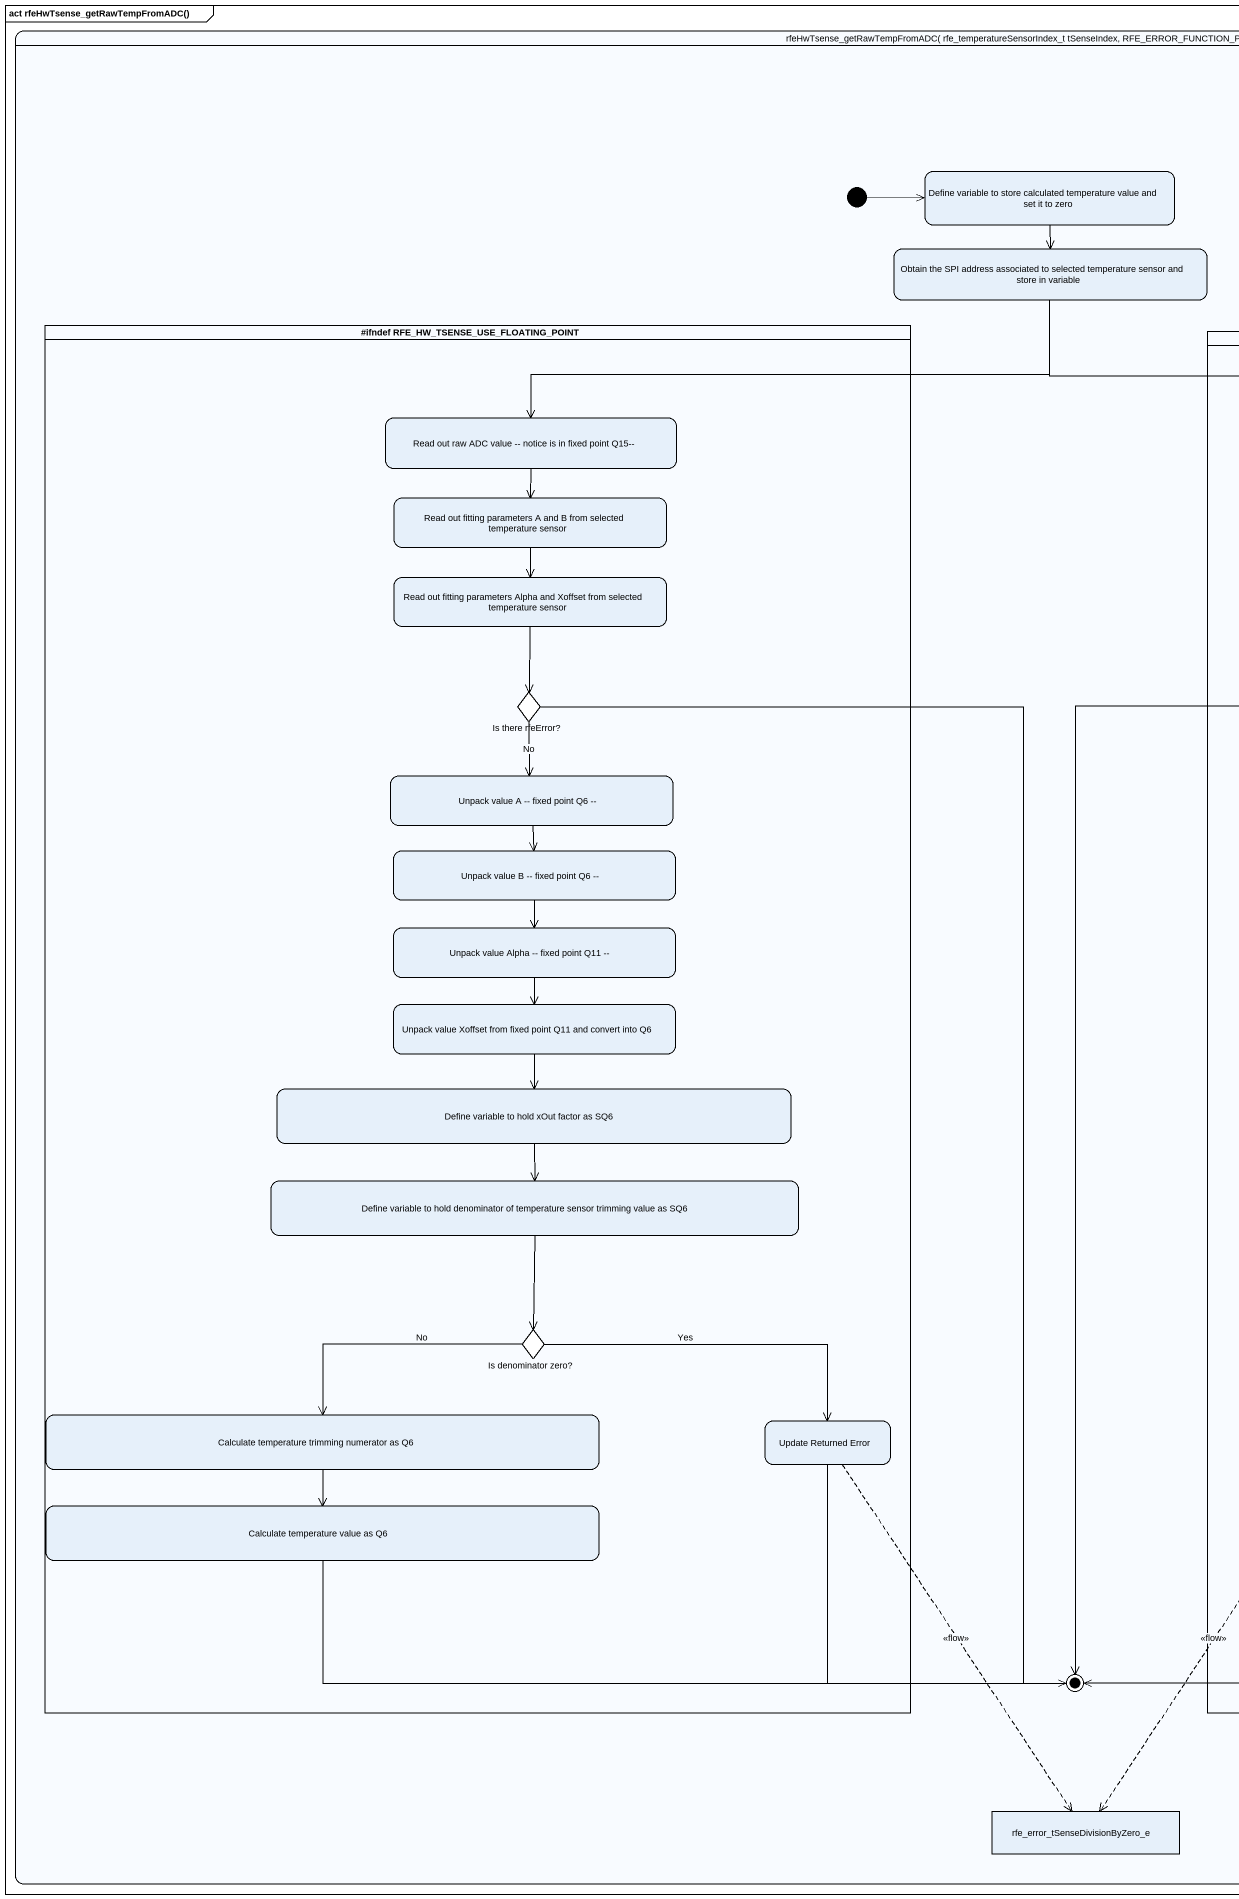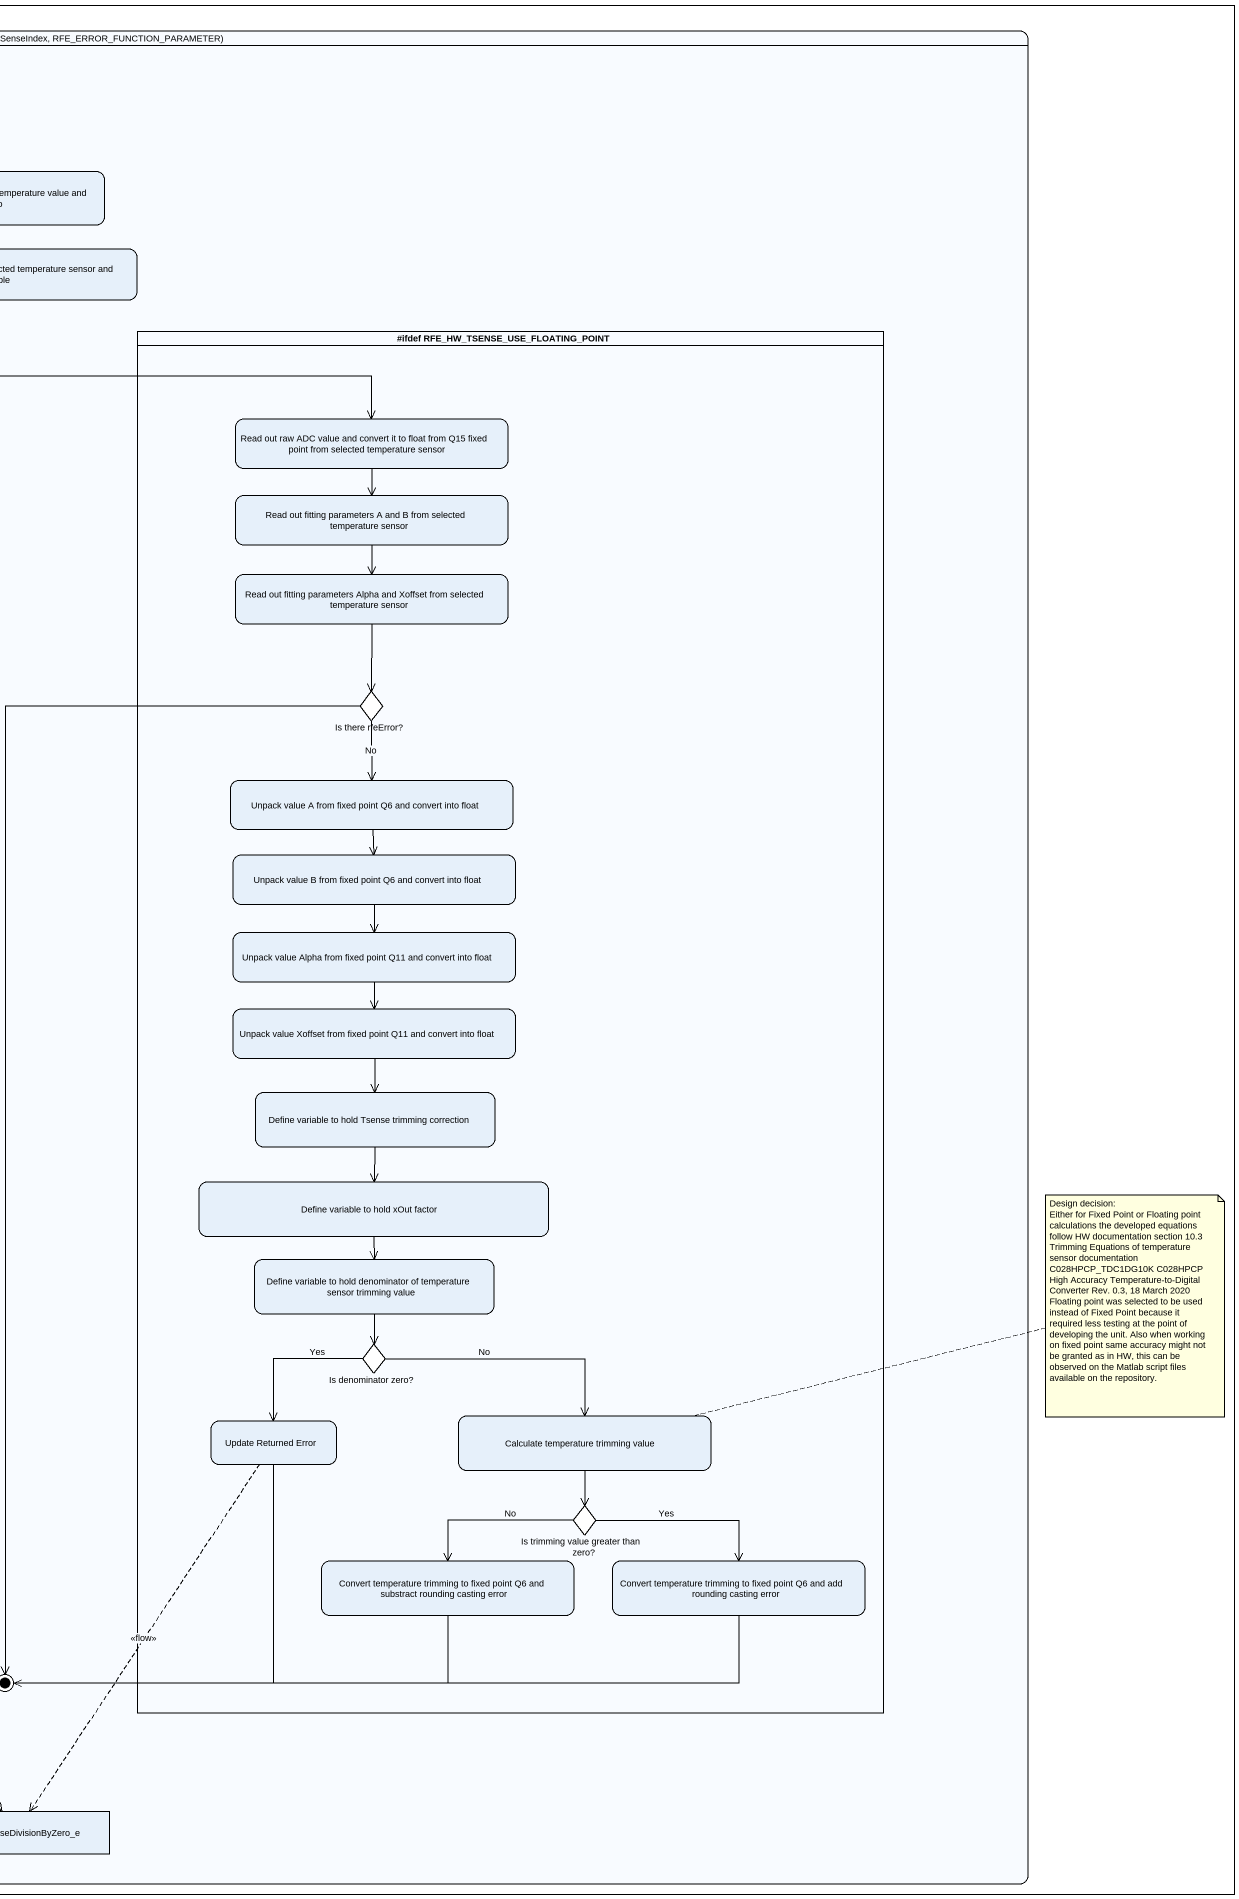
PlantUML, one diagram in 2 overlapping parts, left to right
@startuml
mainframe act rfeHwTsense_getRawTempFromADC()
hide empty description
state "rfeHwTsense_getRawTempFromADC( rfe_temperatureSensorIndex_t tSenseIndex, RFE_ERROR_FUNCTION_PARAMETER)" as rfeHwTsense {
  state "Define variable to store calculated temperature value and set it to zero" as Define_variable_to_store
  state "Obtain the SPI address associated to selected temperature sensor and store in variable" as Obtain_the_SPI_address
  state "#ifndef RFE_HW_TSENSE_USE_FLOATING_POINT" as ifndef_RFE_HW_TSENSE_USE <<partition>> {
    state "Read out raw ADC value ~-- notice is in fixed point Q15~--" as Read_out_raw_ADC_value
    state "Read out fitting parameters A and B from selected temperature sensor" as Read_out_fitting_parameters
    state "Read out fitting parameters Alpha and Xoffset from selected temperature sensor" as Read_out_fitting_parameters_3
    state "Is there rfeError?" as Is_there_rfeError <<choice>>
    state "Unpack value A ~-- fixed point Q6 ~--" as Unpack_value_A_fixed_point
    state "Unpack value B ~-- fixed point Q6 ~--" as Unpack_value_B_fixed_point
    state "Unpack value Alpha ~-- fixed point Q11 ~--" as Unpack_value_Alpha_fixed
    state "Unpack value Xoffset from fixed point Q11 and convert into Q6" as Unpack_value_Xoffset_from
    state "Define variable to hold xOut factor as SQ6" as Define_variable_to_hold
    state "Define variable to hold denominator of temperature sensor trimming value as SQ6" as Define_variable_to_hold_3
    state "Is denominator zero?" as Is_denominator_zero <<choice>>
    state "Calculate temperature trimming numerator as Q6" as Calculate_temperature
    state "Update Returned Error" as Update_Returned_Error
    state "Calculate temperature value as Q6" as Calculate_temperature_value
  }
  state "#ifdef RFE_HW_TSENSE_USE_FLOATING_POINT" as ifdef_RFE_HW_TSENSE_USE <<partition>> {
    state "Read out raw ADC value and convert it to float from Q15 fixed point from selected temperature sensor" as Read_out_raw_ADC_value_and
    state "Read out fitting parameters A and B from selected temperature sensor" as Read_out_fitting_parameters_2
    state "Read out fitting parameters Alpha and Xoffset from selected temperature sensor" as Read_out_fitting_parameters_4
    state "Is there rfeError?" as Is_there_rfeError_2 <<choice>>
    state "Unpack value A from fixed point Q6 and convert into float" as Unpack_value_A_from_fixed
    state "Unpack value B from fixed point Q6 and convert into float" as Unpack_value_B_from_fixed
    state "Unpack value Alpha from fixed point Q11 and convert into float" as Unpack_value_Alpha_from
    state "Unpack value Xoffset from fixed point Q11 and convert into float" as Unpack_value_Xoffset_from_2
    state "Define variable to hold Tsense trimming correction" as Define_variable_to_hold_2
    state "Define variable to hold xOut factor" as Define_variable_to_hold_4
    state "Define variable to hold denominator of temperature sensor trimming value" as Define_variable_to_hold_5
    state "Is denominator zero?" as Is_denominator_zero_2 <<choice>>
    state "Update Returned Error" as Update_Returned_Error_2
    state "Calculate temperature trimming value" as Calculate_temperature_2
    state "Is trimming value greater than zero?" as Is_trimming_value_greater <<choice>>
    state "Convert temperature trimming to fixed point Q6 and substract rounding casting error" as Convert_temperature
    state "Convert temperature trimming to fixed point Q6 and add rounding casting error" as Convert_temperature_2
  }
  state final1 <<end>>
  state "rfe_error_tSenseDivisionByZero_e" as rfe_error <<object>>
  [*] -right-> Define_variable_to_store
}
Define_variable_to_store --> Obtain_the_SPI_address
Obtain_the_SPI_address -left-> Read_out_raw_ADC_value
Obtain_the_SPI_address -right-> Read_out_raw_ADC_value_and
Read_out_raw_ADC_value --> Read_out_fitting_parameters
Read_out_raw_ADC_value_and --> Read_out_fitting_parameters_2
Read_out_fitting_parameters --> Read_out_fitting_parameters_3
Read_out_fitting_parameters_2 --> Read_out_fitting_parameters_4
Read_out_fitting_parameters_3 --> Is_there_rfeError
Read_out_fitting_parameters_4 --> Is_there_rfeError_2
Is_there_rfeError --> Unpack_value_A_fixed_point : No
Is_there_rfeError --> final1
Is_there_rfeError_2 --> Unpack_value_A_from_fixed : No
Is_there_rfeError_2 --> final1
Unpack_value_A_fixed_point --> Unpack_value_B_fixed_point
Unpack_value_A_from_fixed --> Unpack_value_B_from_fixed
Unpack_value_B_fixed_point --> Unpack_value_Alpha_fixed
Unpack_value_B_from_fixed --> Unpack_value_Alpha_from
Unpack_value_Alpha_fixed --> Unpack_value_Xoffset_from
Unpack_value_Alpha_from --> Unpack_value_Xoffset_from_2
Unpack_value_Xoffset_from --> Define_variable_to_hold
Unpack_value_Xoffset_from_2 --> Define_variable_to_hold_2
Define_variable_to_hold --> Define_variable_to_hold_3
Define_variable_to_hold_2 --> Define_variable_to_hold_4
Define_variable_to_hold_3 --> Is_denominator_zero
Define_variable_to_hold_4 --> Define_variable_to_hold_5
Define_variable_to_hold_5 --> Is_denominator_zero_2
Is_denominator_zero -left-> Calculate_temperature : No
Is_denominator_zero -right-> Update_Returned_Error : Yes
Is_denominator_zero_2 --> Update_Returned_Error_2 : Yes
Is_denominator_zero_2 -right-> Calculate_temperature_2 : No
Calculate_temperature --> Calculate_temperature_value
Update_Returned_Error --> final1
Update_Returned_Error -[dashed]-> rfe_error : <<flow>>
Update_Returned_Error_2 --> final1
Update_Returned_Error_2 -[dashed]-> rfe_error : <<flow>>
Calculate_temperature_2 --> Is_trimming_value_greater
Calculate_temperature_value -right-> final1
Is_trimming_value_greater -left-> Convert_temperature : No
Is_trimming_value_greater -right-> Convert_temperature_2 : Yes
Convert_temperature -left-> final1
Convert_temperature_2 -left-> final1
note right of Calculate_temperature_2
  Design decision:
  Either for Fixed Point or Floating point calculations the developed equations follow HW documentation section 10.3 Trimming Equations of temperature sensor documentation C028HPCP_TDC1DG10K C028HPCP High Accuracy Temperature-to-Digital Converter Rev. 0.3, 18 March 2020
  Floating point was selected to be used instead of Fixed Point because it required less testing at the point of developing the unit. Also when working on fixed point same accuracy might not be granted as in HW, this can be observed on the Matlab script files available on the repository.
end note
@enduml
